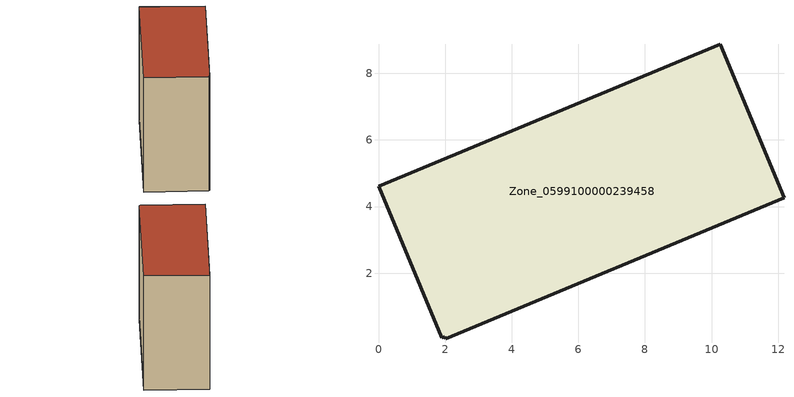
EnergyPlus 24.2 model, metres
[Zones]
Zone_0599100000239458
 floor ground (C_G): 2.01,0.04 1.99,0.1 1.9,0.06 0,4.61 10.27,8.87 12.18,4.26 z0.09
 wall outside (C_F): 12.18,4.26 10.27,8.87 0,4.61 1.9,0.06 1.99,0.1 2.01,0.04 12.18,4.26 z0.09:9.99
 roof outside (C_R): 1.99,0.1 2.01,0.04 12.18,4.26 10.27,8.87 0,4.61 1.9,0.06 z9.99
[BUILDING]
Pand.0599100000239458: North Axis=0; Terrain=City; Loads Convergence Tolerance Value=0.04; Temperature Convergence Tolerance Value=0.4; Solar Distribution=FullExterior; Maximum Number of Warmup Days=25; Minimum Number of Warmup Days=1
[Site:Location]
Rotterdam.The.Hague.AP_ZH_NLD Design_Conditions: Latitude=51.96; Longitude=4.45; Time Zone=1; Elevation=-4.5
[SITE:GROUNDTEMPERATURE:BUILDINGSURFACE]
18, 18, 18, 18, 18, 18, 18, 18, 18, 18, 18, 18
[MATERIAL] Thermal Absorptance=0.9; Solar Absorptance=0.7; Visible Absorptance=0.7
Name | Roughness | Thickness | Conductivity | Density | Specific Heat
G.TI.1946 | MediumSmooth | 0.15 | 1 | 540 | 1210
F.TI.1946 | Rough | 0.3 | 0.857143 | 1920 | 840
R.TI.1946 | MediumRough | 0.2 | 0.1 | 1500 | 1000
[CONSTRUCTION]
C_G: G.TI.1946
C_F: F.TI.1946
C_R: R.TI.1946
[ZONE]
Zone_0599100000239458: Type=1; Multiplier=1; Ceiling Height=Autocalculate; Volume=Autocalculate; Floor Area=autocalculate; Part of Total Floor Area=Yes
[ZONEINFILTRATION:DESIGNFLOWRATE]
Infil_Zone_0599100000239458: Zone or ZoneList or Space or SpaceList=Zone_0599100000239458; Schedule=AlwaysOn; Design Flow Rate Calculation Method=Flow/Area; Flow Rate per Floor Area=0.003; Constant Term Coefficient=1; Temperature Term Coefficient=0; Velocity Term Coefficient=0; Velocity Squared Term Coefficient=0
[HVACTEMPLATE:ZONE:IDEALLOADSAIRSYSTEM]
Zone_0599100000239458: Maximum Heating Supply Air Temperature=50; Minimum Cooling Supply Air Temperature=13; Maximum Heating Supply Air Humidity Ratio=0.0156; Minimum Cooling Supply Air Humidity Ratio=0.0077; Heating Limit=NoLimit; Cooling Limit=NoLimit; Dehumidification Control Type=ConstantSensibleHeatRatio; Cooling Sensible Heat Ratio=0.7; Dehumidification Setpoint=60; Humidification Control Type=None; Humidification Setpoint=30; Outdoor Air Method=None; Outdoor Air Flow Rate per Person=0.00944; Outdoor Air Flow Rate per Zone Floor Area=0; Outdoor Air Flow Rate per Zone=0; Demand Controlled Ventilation Type=None; Outdoor Air Economizer Type=NoEconomizer; Heat Recovery Type=None; Sensible Heat Recovery Effectiveness=0.7; Latent Heat Recovery Effectiveness=0.65
[ZONECONTROL:THERMOSTAT]
ThermostatControl_Zone_0599100000239458: Zone or ZoneList=Zone_0599100000239458; Control Type Schedule=DualSetpointControlType; Control 1=Thermostat_Zone_0599100000239458; Temperature Difference Between Cutout And Setpoint=0
[THERMOSTATSETPOINT:DUALSETPOINT]
Thermostat_Zone_0599100000239458: Heating Setpoint Temperature Schedule=HeatingSetpoint_Zone_0599100000239458; Cooling Setpoint Temperature Schedule=CoolingSetpoint_Zone_0599100000239458
[SCHEDULE:COMPACT]
HeatingSetpoint_Zone_0599100000239458: Through: 12/31, For: AllDays, Until: 24:00, 21
CoolingSetpoint_Zone_0599100000239458: Through: 12/31, For: AllDays, Until: 24:00, 24
DualSetpointControlType: Through: 12/31, For: AllDays, Until: 24:00, 4
AlwaysOn: Through: 12/31, For: AllDays, Until: 24:00, 1
